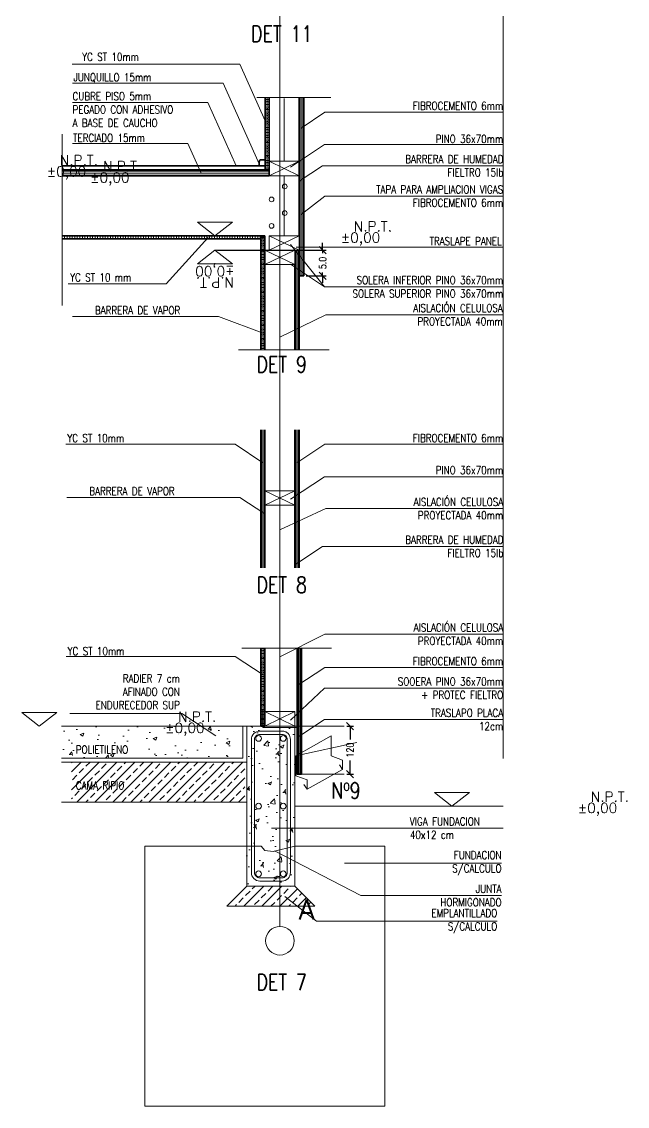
# Model space of a CAD drawing. Header units: metres. Extents: x -2 to 690, y -116 to 73.
# Drawn here: x 507.461 to 508.975, y 6.736 to 9.446 of the extents above; entities that cross this region are included whole.
import ezdxf
from ezdxf.enums import TextEntityAlignment as Align

# ---------------------------------------------------------------- set-up
doc = ezdxf.new("R2010")
doc.units = ezdxf.units.M
doc.header["$LTSCALE"] = 5
doc.header["$MEASUREMENT"] = 0
doc.linetypes.add('HIDDEN', pattern=[0.375, 0.25, -0.125])
doc.layers.get('0').update_dxf_attribs({"color": 30})
doc.layers.get('DEFPOINTS').update_dxf_attribs({"color": 210})
doc.layers.add('_AUX', color=210, linetype='Continuous', lineweight=18, plot=False)
for name, color, linetype, lineweight in [('A-ANNO-DIMS', 3, 'Continuous', 18), ('A-ANNO-SYMB', 3, 'Continuous', 18), ('A-ANNO-TEXT', 3, 'Continuous', 18), ('A-DETL-PATT', 8, 'Continuous', 18), ('A-ELEV-IDEN', 3, 'Continuous', 18), ('A-ELEV-MBE1', 7, 'Continuous', 35), ('A-WALL-PATT', 8, 'Continuous', 18), ('A-WALL-STUD', 3, 'Continuous', 18)]:
    doc.layers.add(name, color=color, linetype=linetype, lineweight=lineweight)
doc.styles.add('E-ROMANS', font='romans.shx', dxfattribs={"width": 0.8})
doc.dimstyles.new('E-0010_TICK_18', dxfattribs={"dimscale": 0.001, "dimtxt": 18, "dimasz": 18, "dimexe": 9, "dimexo": 6, "dimgap": 9, "dimtad": 0, "dimdec": 0, "dimlfac": 1000, "dimzin": 0, "dimdsep": 46, "dimtxsty": 'E-ROMANS', "dimblk": 'OBLIQUE', "dimcen": 9, "dimclrd": 256, "dimclre": 256, "dimclrt": 256, "dimadec": 0, "dimazin": 0, "dimtfac": 1, "dimtdec": 0, "dimtmove": 1, "dimatfit": 3, "dimldrblk": 'OPEN90', "dimfxl": 1, "dimtfill": 1, "dimtolj": 1, "dimtzin": 0, "dimarcsym": 0})
pattern_1 = [(0, (-2e-13, 0), (0, 0.00635), []), (0, (-2e-13, 0.003175), (0, 0.00635), [0.003175, -0.0015875])]
pattern_2 = [(90, (-2e-13, 0), (-0.003175, 7e-19), [])]

# ---------------------------------------------------------------- blocks, each defined once
blk = doc.blocks.new('_Oblique')
at = {"color": 0, "linetype": 'ByBlock', "lineweight": -2}
blk.add_line((-0.5, -0.5), (0.5, 0.5), dxfattribs=at)
blk = doc.blocks.new('*D1065')
at = {"layer": 'A-ANNO-DIMS', "lineweight": -2, "transparency": 16777216}
for p, q in [((508.2131, 8.8754), (508.2131, 8.8934)), ((507.9499, 8.8754), (508.2221, 8.8754)), ((508.2131, 8.8754), (508.2131, 8.8675)), ((508.1718, 8.8114), (508.2221, 8.8114)), ((508.2131, 8.8114), (508.2131, 8.8194)), ((508.2131, 8.8114), (508.2131, 8.7934))]:
    blk.add_line(p, q, dxfattribs=at)
at = {"layer": 'DEFPOINTS', "color": 0, "transparency": 16777216}
for p in [(507.9439, 8.8754), (508.1658, 8.8114)]:
    blk.add_point(p, dxfattribs=at)
at = {"layer": 'A-ANNO-DIMS', "lineweight": -2, "transparency": 16777216, "xscale": 0.018, "yscale": 0.018, "zscale": 0.018}
for p, rotation in [((508.2131, 8.8754), 270), ((508.2131, 8.8114), 90)]:
    blk.add_blockref('_Oblique', p, dxfattribs=dict(at, rotation=rotation))
at = {"layer": 'A-ANNO-DIMS', "transparency": 16777216, "insert": (508.2131, 8.8434), "char_height": 0.018, "attachment_point": 5, "rotation": 90, "style": 'E-ROMANS', "bg_fill": 3, "box_fill_scale": 1.25, "bg_fill_color": 256, "bg_fill_true_color": 13158600, "bg_fill_transparency": 0}
blk.add_mtext('\\A1;5.0', dxfattribs=at)
at = {"layer": 'DEFPOINTS', "color": 0, "transparency": 16777216}
blk.add_point((508.2131, 8.8114), dxfattribs=at)
blk = doc.blocks.new('_Open90')
at = {"color": 0, "linetype": 'ByBlock', "lineweight": -2}
for p, q in [((0, 0), (-1, 0)), ((-0.5, 0.5), (0, 0)), ((0, 0), (-0.5, -0.5))]:
    blk.add_line(p, q, dxfattribs=at)
blk = doc.blocks.new('*D1066')
at = {"layer": 'A-ANNO-DIMS', "lineweight": -2, "transparency": 16777216}
for p, q in [((508.2733, 7.6864), (508.2905, 7.6864)), ((508.2815, 7.6864), (508.2815, 7.6529)), ((508.2815, 7.5664), (508.2815, 7.6)), ((508.2733, 7.5664), (508.2905, 7.5664))]:
    blk.add_line(p, q, dxfattribs=at)
at = {"layer": 'DEFPOINTS', "color": 0, "transparency": 16777216}
for p in [(508.2673, 7.6864), (508.2673, 7.5664), (508.2815, 7.5664)]:
    blk.add_point(p, dxfattribs=at)
at = {"layer": 'A-ANNO-DIMS', "lineweight": -2, "transparency": 16777216, "xscale": 0.018, "yscale": 0.018, "zscale": 0.018}
for p, rotation in [((508.2815, 7.6864), 90), ((508.2815, 7.5664), 270)]:
    blk.add_blockref('_Oblique', p, dxfattribs=dict(at, rotation=rotation))
at = {"layer": 'A-ANNO-DIMS', "transparency": 16777216, "insert": (508.2815, 7.6264), "char_height": 0.018, "attachment_point": 5, "rotation": 90, "style": 'E-ROMANS', "bg_fill": 3, "box_fill_scale": 1.25, "bg_fill_color": 256, "bg_fill_true_color": 13158600, "bg_fill_transparency": 0}
blk.add_mtext('\\A1;120', dxfattribs=at)

msp = doc.modelspace()

# ---------------------------------------------------------------- hatches: boundary and pattern name
at = {"layer": 'A-DETL-PATT'}
h = msp.add_hatch(dxfattribs=at)
h.set_pattern_fill('BRASS', color=256, scale=0.001, style=0)
h.set_pattern_definition(pattern_1)
h.paths.add_polyline_path([(508.0798, 9.2564), (508.0698, 9.2564), (508.0698, 9.0764), (508.0798, 9.0764), (508.0798, 9.1114)])
h = msp.add_hatch(dxfattribs=at)
h.set_pattern_fill('ANSI31', color=256, scale=0.001, angle=45, style=0)
h.set_pattern_definition(pattern_2)
h.paths.add_polyline_path([(508.1658, 9.2564), (508.1548, 9.2564), (508.1548, 8.8114), (508.1658, 8.8114)])
h = msp.add_hatch(dxfattribs=at)
h.set_pattern_fill('ANSI31', color=256, scale=0.0015, angle=135, style=0)
h.set_pattern_definition([(180, (-2e-13, 0), (-4e-19, -0.0047625), [])])
h.paths.add_polyline_path([(508.0798, 9.0764), (507.562, 9.0764), (507.562, 9.0614), (508.0798, 9.0614)])
h = msp.add_hatch(dxfattribs=at)
h.set_pattern_fill('ANSI31', color=256, scale=0.002, angle=45, style=0)
h.set_pattern_definition([(90, (-2e-13, 0), (-0.00635, 1e-18), [])])
h.paths.add_polyline_path([(508.0658, 8.9114), (508.0308, 8.9114), (507.562, 8.9114), (507.562, 8.9034), (508.0658, 8.9034)])
h = msp.add_hatch(dxfattribs=at)
h.set_pattern_fill('BRASS', color=256, scale=0.001, style=0)
h.set_pattern_definition(pattern_1)
h.paths.add_polyline_path([(508.0688, 8.9114), (508.0588, 8.9114), (508.0588, 8.6264), (508.0688, 8.6264)])
h = msp.add_hatch(dxfattribs=at)
h.set_pattern_fill('ANSI31', color=256, scale=0.001, angle=45, style=0)
h.set_pattern_definition(pattern_2)
h.paths.add_polyline_path([(508.1548, 8.8754), (508.1438, 8.8754), (508.1438, 8.8394), (508.1438, 8.6264), (508.1548, 8.6264)])
h = msp.add_hatch(dxfattribs=at)
h.set_pattern_fill('ANSI31', color=256, scale=0.001, angle=45, style=0)
h.set_pattern_definition(pattern_2)
h.paths.add_polyline_path([(508.0688, 8.4264), (508.0588, 8.4264), (508.0588, 8.0814), (508.0688, 8.0814)])
h = msp.add_hatch(dxfattribs=at)
h.set_pattern_fill('ANSI31', color=256, scale=0.001, angle=45, style=0)
h.set_pattern_definition(pattern_2)
h.paths.add_polyline_path([(508.1538, 8.0814), (508.1538, 8.4264), (508.1438, 8.4264), (508.1438, 8.0814)])
h = msp.add_hatch(dxfattribs=at)
h.set_pattern_fill('BRASS', color=256, scale=0.001, style=0)
h.set_pattern_definition(pattern_1)
h.paths.add_polyline_path([(508.0688, 7.8814), (508.0588, 7.8814), (508.0588, 7.6864), (508.0688, 7.6864)])
h = msp.add_hatch(dxfattribs=at)
h.set_pattern_fill('ANSI31', color=256, scale=0.001, angle=45, style=0)
h.set_pattern_definition([(90, (0.0055, 0), (-0.003175, 7e-18), [])])
h.paths.add_polyline_path([(508.1603, 7.8738), (508.1493, 7.8665), (508.1493, 7.708), (508.1603, 7.7153)])
h.paths.add_polyline_path([(508.1603, 7.8814), (508.1493, 7.8814), (508.1493, 7.8665), (508.1603, 7.8738)])
h.paths.add_polyline_path([(508.1603, 7.7153), (508.1493, 7.708), (508.1493, 7.6864), (508.1603, 7.6864)])
h.paths.add_polyline_path([(508.1603, 7.6864), (508.1493, 7.6864), (508.1493, 7.5664), (508.1603, 7.5664)])
h = msp.add_hatch(dxfattribs=at)
h.set_pattern_fill('AR-CONC', color=256, scale=0.0005, style=0)
h.set_pattern_definition([(50, (293.178105, -37.9141), (0.091092334, -0.007969543), [0.009525, -0.104775]), (355, (293.17811, -37.9141), (-0.017621413, 0.09552832), [0.00762, -0.08382]), (100.451, (293.1857, -37.91476), (0.07347125, 0.087558344), [0.008095, -0.089045]), (46.1842, (293.1781, -37.8887), (0.13553952, -0.021021164), [0.0142875, -0.1571625]), (96.6356, (293.1894, -37.89045), (0.11870212, 0.12371278), [0.0121425, -0.1335675]), (351.184, (293.1781, -37.8887), (0.1187023, 0.12371256), [0.01143, -0.12573]), (21, (293.190805, -37.89505), (0.07580744, -0.05113276), [0.009525, -0.104775]), (326, (293.19081, -37.89505), (0.030901014, 0.092093983), [0.00762, -0.08382]), (71.4514, (293.19712, -37.89931), (0.106708245, 0.04096143), [0.008095, -0.089045]), (37.5, (293.178105, -37.914097), (0.0015443016, 0.0422775194), [0, -0.082804, 0, -0.08509, 0, -0.0841375]), (7.5, (293.178105, -37.914097), (0.033409831, 0.050090287), [0, -0.048514, 0, -0.080899, 0, -0.0320675]), (327.5, (293.149784, -37.914097), (0.0677952976, -0.002864372), [0, -0.03175, 0, -0.09906, 0, -0.131445]), (317.5, (293.137084, -37.914097), (0.07406459, 0.012713246), [0, -0.041275, 0, -0.065786, 0, -0.093345])])
h.paths.add_polyline_path([(507.56, 7.6864), (507.56, 7.6078), (507.5266, 7.6078), (507.5346, 7.6064), (507.9838, 7.6064), (507.9838, 7.6864)])
h = msp.add_hatch(dxfattribs=at)
h.set_pattern_fill('AR-CONC', color=256, scale=0.01, style=0)
h.set_pattern_definition([(130, (629.5593, 583.808), (-1.8218467, -0.159391), [0.1905, -2.0955]), (185, (629.5593, 583.808), (0.352428, 1.9105664), [0.1524, -1.6764]), (79.549, (629.4075, 583.7948), (-1.469425, 1.751167), [0.1619, -1.7809]), (133.8158, (629.5593, 584.316), (-2.71079, -0.420423), [0.28575, -3.14325]), (83.3644, (629.3334, 584.281), (-2.374042, 2.474256), [0.24285, -2.67135]), (188.816, (629.5593, 584.316), (-2.374046, 2.474251), [0.2286, -2.5146]), (159, (629.3053, 584.189), (-1.5161488, -1.022655), [0.1905, -2.0955]), (214, (629.3053, 584.189), (-0.61802, 1.8418797), [0.1524, -1.6764]), (108.5486, (629.179, 584.1038), (-2.134165, 0.8192286), [0.1619, -1.7809]), (142.5, (629.5593, 583.80804), (-0.030886, 0.8455504), [0, -1.65608, 0, -1.7018, 0, -1.68275]), (172.5, (629.5593, 583.808), (-0.6681966, 1.0018057), [0, -0.97028, 0, -1.61798, 0, -0.64135]), (212.5, (630.1257, 583.80804), (-1.35590595, -0.05728744), [0, -0.635, 0, -1.9812, 0, -2.6289]), (222.5, (630.3797, 583.808), (-1.4812918, 0.254265), [0, -0.8255, 0, -1.31572, 0, -1.8669])])
h.paths.add_polyline_path([(508.1438, 7.6864), (508.1438, 7.2864), (507.9938, 7.2864), (507.9938, 7.6864)])
h = msp.add_hatch(dxfattribs=at)
h.set_pattern_fill('AR-CONC', color=256, scale=0.0005, style=0)
h.set_pattern_definition([(50, (-2e-13, 0), (0.091092334, -0.007969543), [0.009525, -0.104775]), (355, (-2e-13, 0), (-0.017621413, 0.095528321), [0.00762, -0.08382]), (100.451, (0.00759, -0.00066), (0.073471251, 0.087558344), [0.008095, -0.089045]), (46.1842, (-2e-13, 0.0254), (0.13553952, -0.021021164), [0.0142875, -0.1571625]), (96.6356, (0.0113, 0.02365), (0.118702117, 0.123712778), [0.0121425, -0.1335675]), (351.184, (-2e-13, 0.0254), (0.118702303, 0.12371256), [0.01143, -0.12573]), (21, (0.0127, 0.01905), (0.07580744, -0.051132759), [0.009525, -0.104775]), (326, (0.0127, 0.01905), (0.030901014, 0.092093983), [0.00762, -0.08382]), (71.4514, (0.01902, 0.01479), (0.106708245, 0.040961429), [0.008095, -0.089045]), (37.5, (-2e-13, 0), (0.0015443016, 0.0422775194), [0, -0.082804, 0, -0.08509, 0, -0.0841375]), (7.5, (-2e-13, 0), (0.0334098313, 0.0500902874), [0, -0.048514, 0, -0.080899, 0, -0.0320675]), (327.5, (-0.02832, 0), (0.0677952976, -0.002864372), [0, -0.03175, 0, -0.09906, 0, -0.131445]), (317.5, (-0.04102, 0), (0.074064591, 0.0127132455), [0, -0.041275, 0, -0.065786, 0, -0.093345])])
h.paths.add_polyline_path([(508.1438, 7.6864), (508.1438, 7.2864), (508.0238, 7.2864), (508.0238, 7.6864)])
h = msp.add_hatch(dxfattribs=at)
h.set_pattern_fill('BRASS', color=256, scale=0.005, angle=45, style=0)
h.set_pattern_definition([(45, (629.584443, 517.9228), (0.0224506403, -0.0224506403), []), (45, (629.595668, 517.911574), (0.0224506403, -0.0224506403), [0.015875, -0.0079375])])
h.paths.add_polyline_path([(507.5851, 7.5964), (507.5851, 7.4964), (508.0189, 7.4964), (508.0189, 7.5964)])
h = msp.add_hatch(dxfattribs=at)
h.set_pattern_fill('BRASS', color=256, scale=0.005, angle=45, style=0)
h.set_pattern_definition([(45, (5.698575, 1e-06), (-0.0224506403, 0.0224506403), []), (45, (5.68735, 0.011227), (-0.0224506403, 0.0224506403), [0.015875, -0.0079375])])
h.paths.add_polyline_path([(508.1063, 7.2864), (508.0238, 7.2864), (507.9738, 7.2364), (508.1063, 7.2364)])
h.paths.add_polyline_path([(508.1414, 7.2864), (508.1063, 7.2864), (508.1063, 7.2364), (508.1681, 7.2364)])
h.paths.add_polyline_path([(508.1438, 7.2864), (508.1414, 7.2864), (508.1681, 7.2364), (508.1938, 7.2364)])

# ---------------------------------------------------------------- linework, layer by layer
at = {"layer": '_AUX'}
msp.add_line((508.0115, 7.8814), (508.2351, 7.8814), dxfattribs=at)
for points in [[(508.6643, 7.6052), (508.6643, 10.931)], [(508.0484, 9.2564), (508.2336, 9.2564)], [(507.562, 9.1649), (507.562, 8.7373)], [(508.003, 8.6264), (508.2294, 8.6264)]]:
    msp.add_lwpolyline(points, dxfattribs=at)
for points in [[(508.1327, 7.6527), (508.1327, 7.3202, -0.414214), (508.1117, 7.2992), (508.0559, 7.2992, -0.414214), (508.0349, 7.3202), (508.0349, 7.6527, -0.414214), (508.0559, 7.6737), (508.1117, 7.6737, -0.414214)], [(508.1247, 7.6527), (508.1247, 7.3202, -0.414214), (508.1117, 7.3072), (508.0559, 7.3072, -0.414214), (508.0429, 7.3202), (508.0429, 7.6527, -0.414214), (508.0559, 7.6657), (508.1117, 7.6657, -0.414214)]]:
    msp.add_lwpolyline(points, format="xyb", close=True, dxfattribs=at)
for centre in [(508.053, 7.6555), (508.1146, 7.6555), (508.053, 7.4864), (508.1146, 7.4864), (508.053, 7.3173), (508.1146, 7.3173)]:
    msp.add_circle(centre, 0.00714, dxfattribs=at)
at = {"layer": 'A-ANNO-DIMS'}
for centre in [(508.1183, 9.0346), (508.0854, 9.0023), (508.1183, 8.9681), (508.0854, 8.9359)]:
    msp.add_circle(centre, 0.00581, dxfattribs=at)
at = {"layer": 'A-ANNO-SYMB', "ltscale": 10}
msp.add_line((508.1063, 11.1061), (508.1063, 7.1858), dxfattribs=at)
at = {"layer": 'A-ANNO-SYMB', "linetype": 'HIDDEN', "ltscale": 10}
msp.add_line((508.0138, 7.6864), (508.0138, 7.6064), dxfattribs=at)
at = {"layer": 'A-ANNO-SYMB'}
for points in [[(507.8999, 8.9454), (507.988, 8.9454)], [(507.8999, 8.9454), (507.9439, 8.9114), (507.988, 8.9454)], [(507.4609, 7.7204), (507.5489, 7.7204)], [(507.4609, 7.7204), (507.5049, 7.6864), (507.5489, 7.7204)], [(508.0238, 7.6864), (507.56, 7.6864)], [(508.1438, 7.6864), (508.1438, 7.2864), (508.0238, 7.2864), (508.0238, 7.6864), (508.1438, 7.6864)], [(508.1438, 7.6864), (508.1438, 7.6824)], [(508.0238, 7.5964), (507.56, 7.5964)], [(508.1462, 7.6123), (508.1462, 7.5623), (508.1745, 7.5517), (508.1745, 7.5287), (508.1663, 7.5401)], [(508.4923, 7.5204), (508.5803, 7.5204)], [(508.4923, 7.5204), (508.5363, 7.4864), (508.5803, 7.5204)], [(508.0238, 7.4964), (507.56, 7.4964)], [(508.1438, 7.4864), (508.6643, 7.4864)], [(508.0238, 7.2864), (507.9738, 7.2364), (508.1938, 7.2364), (508.1438, 7.2864)]]:
    msp.add_lwpolyline(points, dxfattribs=at)
at = {"layer": 'A-ANNO-SYMB', "linetype": 'HIDDEN'}
msp.add_lwpolyline([(508.0632, 7.7266), (508.0632, 7.6826), (508.1483, 7.6826), (508.1483, 7.7294)], dxfattribs=at)
at = {"layer": 'A-ANNO-SYMB', "linetype": 'HIDDEN', "ltscale": 10}
msp.add_lwpolyline([(508.0138, 7.6064), (507.56, 7.6064)], dxfattribs=at)
at = {"layer": 'A-ANNO-SYMB'}
msp.add_circle((508.1063, 7.15), 0.0358, dxfattribs=at)
at = {"layer": 'A-ANNO-TEXT'}
for p, q in [((508.0059, 9.3404), (508.0698, 9.1981)), ((507.9646, 9.2922), (508.0548, 9.0914)), ((507.9264, 9.2442), (507.9972, 9.0864)), ((508.2183, 9.2204), (508.1596, 9.18)), ((507.8759, 9.1418), (507.9091, 9.0677)), ((508.218, 9.1393), (508.1331, 9.0831)), ((508.213, 9.0861), (508.1548, 9.0475)), ((508.2183, 9.0104), (508.1598, 8.9644)), ((507.8222, 8.7909), (507.9267, 8.9067)), ((508.218, 8.7839), (508.1331, 8.8892)), ((508.218, 8.7839), (508.1331, 8.8401)), ((507.9524, 8.7096), (508.0688, 8.6661)), ((508.2207, 8.7141), (508.1063, 8.6578)), ((507.9942, 8.3903), (508.064, 8.3442)), ((508.2183, 8.3903), (508.1485, 8.3442)), ((508.218, 8.3092), (508.1331, 8.253)), ((508.0059, 8.2578), (508.0688, 8.2163)), ((508.2207, 8.2296), (508.1063, 8.1767)), ((508.213, 8.1354), (508.1438, 8.0895)), ((508.2182, 7.9158), (508.1063, 7.8595)), ((507.9946, 7.8602), (508.0644, 7.8142)), ((508.2183, 7.8328), (508.1485, 7.7868)), ((508.218, 7.7809), (508.1331, 7.7009)), ((507.8615, 7.7178), (507.9465, 7.6616)), ((508.218, 7.7026), (508.1538, 7.66)), ((508.218, 7.4316), (508.085, 7.4316))]:
    msp.add_line(p, q, dxfattribs=at)
for points in [[(507.5874, 9.3404), (508.0059, 9.3404)], [(507.588, 9.2922), (507.9646, 9.2922)], [(507.588, 9.2442), (507.9264, 9.2442)], [(508.6643, 9.2204), (508.2183, 9.2204)], [(507.588, 9.1418), (507.8759, 9.1418)], [(508.6643, 9.1393), (508.218, 9.1393)], [(508.6651, 9.0861), (508.213, 9.0861)], [(508.6643, 9.0104), (508.2183, 9.0104)], [(507.5771, 8.7909), (507.8222, 8.7909)], [(508.6643, 8.7839), (508.218, 8.7839)], [(507.5881, 8.7096), (507.9524, 8.7096)], [(508.6633, 8.7141), (508.2207, 8.7141)], [(507.5708, 8.3903), (507.9942, 8.3903)], [(508.6643, 8.3903), (508.2183, 8.3903)], [(508.6643, 8.3092), (508.218, 8.3092)], [(507.5741, 8.2578), (508.0059, 8.2578)], [(508.6633, 8.2296), (508.2207, 8.2296)], [(508.6651, 8.1354), (508.213, 8.1354)], [(508.6643, 7.9158), (508.2182, 7.9158)], [(507.5721, 7.8602), (507.9946, 7.8602)], [(508.6643, 7.8328), (508.2183, 7.8328)], [(508.6643, 7.7809), (508.218, 7.7809)], [(507.5815, 7.7178), (507.8615, 7.7178)], [(508.6643, 7.7026), (508.218, 7.7026)], [(508.6643, 7.4316), (508.218, 7.4316)], [(508.3087, 7.2628), (508.0927, 7.3745)], [(508.6603, 7.3441), (508.268, 7.3441)], [(508.6603, 7.2628), (508.3087, 7.2628)], [(508.198, 7.1992), (508.1189, 7.2602)], [(508.6495, 7.1992), (508.198, 7.1992)]]:
    msp.add_lwpolyline(points, dxfattribs=at)
at = {"layer": 'A-ELEV-IDEN', "ltscale": 10}
for p, q in [((508.0588, 8.8754), (507.9439, 8.8754)), ((508.1438, 7.6864), (508.2673, 7.6864)), ((508.2348, 7.6618), (508.1462, 7.6123)), ((508.1438, 7.5664), (508.2673, 7.5664))]:
    msp.add_line(p, q, dxfattribs=at)
for points in [[(508.0238, 7.3864), (507.7688, 7.3864), (507.7688, 6.7364), (508.3688, 6.7364), (508.3688, 7.3864), (508.1438, 7.3864)], [(508.1438, 7.3864), (508.0896, 7.3734), (508.0688, 7.3753), (508.0595, 7.3862), (508.0238, 7.3864)], [(508.3688, 7.3864), (508.1438, 7.3864)]]:
    msp.add_lwpolyline(points, dxfattribs=at)
at = {"layer": 'A-ELEV-MBE1'}
for p, q in [((507.562, 9.0864), (508.0698, 9.0864)), ((507.562, 9.0764), (508.0798, 9.0764)), ((507.562, 9.0614), (508.0798, 9.0614)), ((507.562, 8.9114), (508.0688, 8.9114)), ((507.562, 8.9034), (508.0588, 8.9034)), ((508.1658, 8.8114), (508.1548, 8.8114))]:
    msp.add_line(p, q, dxfattribs=at)
for points in [[(508.0698, 9.0764), (508.0698, 9.2564)], [(508.0798, 9.2564), (508.0798, 9.0614)], [(508.1548, 9.2564), (508.1548, 9.0614)], [(508.1658, 8.8114), (508.1658, 9.2564)], [(508.1548, 9.0614), (508.1548, 8.9114)], [(508.0588, 8.6264), (508.0588, 8.9114)], [(508.0688, 8.9114), (508.0688, 8.6264)], [(508.1548, 8.6264), (508.1548, 8.8754)], [(508.1438, 8.8394), (508.1438, 8.6264)], [(508.0588, 8.0814), (508.0588, 8.4264)], [(508.0688, 8.4264), (508.0688, 8.0814)], [(508.1438, 8.4264), (508.1438, 8.0814)], [(508.1548, 8.0814), (508.1548, 8.4264)], [(508.0688, 7.8814), (508.0688, 7.6864), (508.0588, 7.6864), (508.0588, 7.8814)], [(508.1493, 7.8814), (508.1493, 7.5664), (508.1603, 7.5664), (508.1603, 7.8814)]]:
    msp.add_lwpolyline(points, dxfattribs=at)
msp.add_lwpolyline([(508.0698, 9.0864), (508.0548, 9.0864), (508.0548, 9.0964, -0.414214), (508.0598, 9.1014), (508.0698, 9.1014)], format="xyb", close=True, dxfattribs=at)
at = {"layer": 'A-WALL-PATT', "ltscale": 10}
for points in [[(508.1173, 9.0974), (508.1173, 9.254)], [(508.1173, 8.9114), (508.1173, 9.0614)], [(508.1063, 8.624), (508.1063, 8.8114)], [(508.1063, 8.2814), (508.1063, 8.431)], [(508.1063, 8.0819), (508.1063, 8.2314)], [(508.1063, 7.7364), (508.1063, 7.8814)]]:
    msp.add_lwpolyline(points, dxfattribs=at)
at = {"layer": 'A-WALL-STUD'}
for p, q in [((508.0798, 9.0974), (508.1548, 9.0614)), ((508.1548, 9.0974), (508.0798, 9.0614)), ((508.0688, 8.2744), (508.1438, 8.2384)), ((508.1438, 8.2744), (508.0688, 8.2384)), ((508.0688, 7.7224), (508.1438, 7.6864)), ((508.1438, 7.7224), (508.0688, 7.6864))]:
    msp.add_line(p, q, dxfattribs=at)
for points in [[(508.0798, 9.0974), (508.0798, 9.0614), (508.1548, 9.0614), (508.1548, 9.0974), (508.0798, 9.0974)], [(508.0688, 8.2744), (508.0688, 8.2384), (508.1438, 8.2384), (508.1438, 8.2744), (508.0688, 8.2744)], [(508.0688, 7.7224), (508.0688, 7.6864), (508.1438, 7.6864), (508.1438, 7.7224), (508.0688, 7.7224)]]:
    msp.add_lwpolyline(points, dxfattribs=at)

# ---------------------------------------------------------------- texts
at = {"layer": 'A-ANNO-TEXT', "style": 'E-ROMANS'}
for s, insert, char_height, attachment_point in [('\\pi-0.12,l0.12,t0.12;DET 11', (508.1108, 9.4159), 0.04, 5), ('\\A1;YC ST 10mm', (507.7538, 9.3583), 0.02, 6), ('JUNQUILLO 15mm', (507.5903, 9.3063), 0.02, 4), ('CUBRE PISO 5mm\\PPEGADO CON ADHESIVO \\PA BASE DE CAUCHO', (507.588, 9.2265), 0.02, 4), ('FIBROCEMENTO 6mm', (508.6643, 9.2359), 0.02, 6), ('TERCIADO 15mm', (507.5893, 9.1558), 0.02, 4), ('PINO 36x70mm', (508.6643, 9.1531), 0.02, 6), ('BARRERA DE HUMEDAD\\PFIELTRO 15lb', (508.6651, 9.0861), 0.02, 6), ('TAPA PARA AMPLIACION VIGAS\\PFIBROCEMENTO 6mm', (508.6643, 9.0104), 0.02, 6), ('TRASLAPE PANEL', (508.6607, 8.8978), 0.02, 6), ('YC ST 10 mm', (507.5819, 8.8073), 0.02, 4), ('SOLERA INFERIOR PINO 36x70mm', (508.6643, 8.8004), 0.02, 6), ('SOLERA SUPERIOR PINO 36x70mm', (508.6643, 8.7667), 0.02, 6), ('BARRERA DE VAPOR', (507.8572, 8.7251), 0.02, 6), ('AISLACIÓN CELULOSA\\PPROYECTADA 40mm', (508.6633, 8.7141), 0.02, 6), ('\\pi-0.12,l0.12,t0.12;DET 9', (508.1108, 8.59), 0.04, 5), ('YC ST 10mm', (507.575, 8.4058), 0.02, 4), ('FIBROCEMENTO 6mm', (508.6643, 8.4058), 0.02, 6), ('PINO 36x70mm', (508.6643, 8.3258), 0.02, 6), ('BARRERA DE VAPOR', (507.8432, 8.2734), 0.02, 6), ('AISLACIÓN CELULOSA\\PPROYECTADA 40mm', (508.6643, 8.2296), 0.02, 6), ('BARRERA DE HUMEDAD\\PFIELTRO 15lb', (508.6651, 8.1354), 0.02, 6), ('\\pi-0.12,l0.12,t0.12;DET 8', (508.1108, 8.0394), 0.04, 5), ('AISLACIÓN CELULOSA\\PPROYECTADA 40mm', (508.6643, 7.9158), 0.02, 6), ('YC ST 10mm', (507.5756, 7.8735), 0.02, 4), ('FIBROCEMENTO 6mm', (508.6643, 7.8483), 0.02, 6), ('RADIER 7 cm\\PAFINADO CON \\PENDURECEDOR SUP', (507.8562, 7.7722), 0.02, 6), ('SOOERA PINO 36x70mm\\P+ PROTEC FIELTRO', (508.6643, 7.7809), 0.02, 6), ('TRASLAPO PLACA\\P12cm', (508.6643, 7.7026), 0.02, 6), ('POLIETILENO', (507.5961, 7.6275), 0.02, 4), ('CAMA RIPIO', (507.5961, 7.5379), 0.02, 4), ('VIGA FUNDACION\\P40x12 cm', (508.4311, 7.4316), 0.02, 4), ('FUNDACION\\PS/CALCULO', (508.6603, 7.3441), 0.02, 6), ('JUNTA \\PHORMIGONADO', (508.6603, 7.2628), 0.02, 6), ('EMPLANTILLADO\\PS/CALCULO', (508.6495, 7.1992), 0.02, 6), ('\\pi-0.12,l0.12,t0.12;DET 7', (508.1108, 7.0467), 0.04, 5)]:
    msp.add_mtext(s, dxfattribs=dict(at, insert=insert, char_height=char_height, attachment_point=attachment_point))
for tag, text, p in [('N.P.T.', 'N.', (507.604, 9.0798)), ('%%P0,00', '0.00', (507.5729, 9.0519)), ('N.P.T.', 'N.', (507.7123, 9.0648)), ('%%P0,00', '0.00', (507.6812, 9.0369)), ('N.P.T.', 'N.', (508.3389, 8.9148)), ('%%P0,00', '0.00', (508.3078, 8.8869)), ('N.P.T.', 'N.', (507.8998, 7.6898)), ('%%P0,00', '0.00', (507.8688, 7.6619)), ('N.P.T.', 'N.', (508.9312, 7.4898)), ('%%P0,00', '0.00', (508.9002, 7.4619))]:
    msp.add_attdef(tag, text=text, height=0.025, dxfattribs=at).set_placement(p, align=Align.BOTTOM_CENTER)
msp.add_attdef('A', text='0.00', height=0.05, dxfattribs=at).set_placement((508.1727, 7.2278), align=Align.MIDDLE_CENTER)

# ---------------------------------------------------------------- next in the draw order: dimensions: what is measured, and where the dimension line sits
at = {"layer": 'A-ANNO-DIMS'}
dim = msp.add_linear_dim(base=(508.2131, 8.8114), p1=(507.9439, 8.8754), p2=(508.1658, 8.8114), angle=90, text='5.0', dimstyle='E-0010_TICK_18', dxfattribs=at)
dim.commit()
dim.dimension.update_dxf_attribs({"geometry": '*D1065', "text_midpoint": (508.2131, 8.8434)})
dim = msp.add_linear_dim(base=(508.2815, 7.5664), p1=(508.2673, 7.6864), p2=(508.2673, 7.5664), angle=90, dimstyle='E-0010_TICK_18', dxfattribs=at)
dim.commit()
dim.dimension.update_dxf_attribs({"geometry": '*D1066', "text_midpoint": (508.2815, 7.6264)})

# ---------------------------------------------------------------- next in the draw order: linework, layer by layer
at = {"layer": 'A-ANNO-SYMB'}
for points in [[(507.8999, 8.8415), (507.9439, 8.8754), (507.988, 8.8415)], [(507.8999, 8.8415), (507.988, 8.8415)], [(508.2348, 7.6618), (508.2348, 7.6118), (508.2631, 7.6011), (508.2631, 7.5782), (508.2549, 7.5895)]]:
    msp.add_lwpolyline(points, dxfattribs=at)
at = {"layer": 'A-ANNO-TEXT'}
msp.add_lwpolyline([(508.6643, 8.8828), (508.1467, 8.8828)], dxfattribs=at)
at = {"layer": 'A-ELEV-IDEN'}
msp.add_line((508.2989, 7.6455), (508.1462, 7.6123), dxfattribs=at)
at = {"layer": 'A-ELEV-IDEN', "ltscale": 10}
msp.add_line((508.2631, 7.5782), (508.1745, 7.5287), dxfattribs=at)
at = {"layer": 'A-WALL-STUD'}
for p, q in [((508.0798, 8.9114), (508.1548, 8.8754)), ((508.1548, 8.9114), (508.0798, 8.8754)), ((508.0688, 8.8754), (508.1438, 8.8394)), ((508.1438, 8.8754), (508.0688, 8.8394))]:
    msp.add_line(p, q, dxfattribs=at)
for points in [[(508.0798, 8.9114), (508.0798, 8.8754), (508.1548, 8.8754), (508.1548, 8.9114), (508.0798, 8.9114)], [(508.0688, 8.8754), (508.0688, 8.8394), (508.1438, 8.8394), (508.1438, 8.8754), (508.0688, 8.8754)]]:
    msp.add_lwpolyline(points, dxfattribs=at)

# ---------------------------------------------------------------- next in the draw order: texts
at = {"layer": 'A-ANNO-TEXT', "insert": (508.2715, 7.5451), "char_height": 0.04, "attachment_point": 2, "style": 'E-ROMANS'}
msp.add_mtext('Nº9', dxfattribs=at)
at = {"layer": 'A-ANNO-TEXT', "style": 'E-ROMANS'}
for tag, text, p in [('%%P0,00', '0.00', (507.9439, 8.8426)), ('N.P.T.', 'N.', (507.9439, 8.8147))]:
    msp.add_attdef(tag, text=text, height=0.025, rotation=180, dxfattribs=at).set_placement(p, align=Align.BOTTOM_CENTER)

doc.saveas('drawing.dxf')
